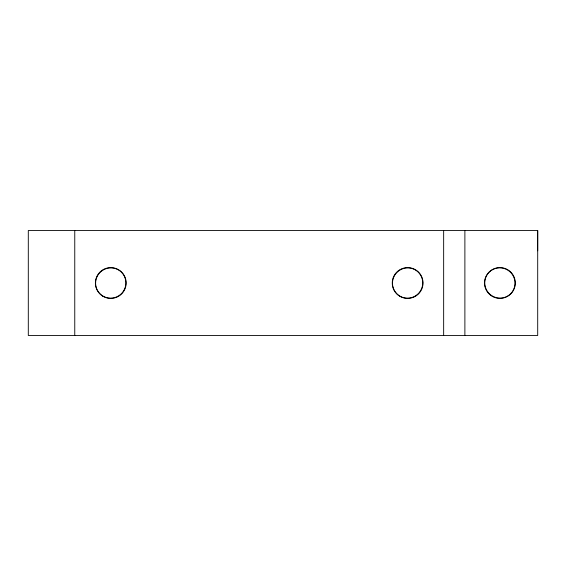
<?xml version="1.0" encoding="UTF-8"?>
<svg xmlns="http://www.w3.org/2000/svg" width="566" height="566" viewBox="0 0 566 566"><rect width="100%" height="100%" fill="white"/><g stroke="black" fill="none" stroke-linecap="round" stroke-linejoin="round"><path stroke-width="0.85" d="M537.7 250.809L537.7 230.518L28.3 230.518L28.3 335.482L537.7 335.482L537.7 230.518M464.884 230.518L464.884 335.482M443.652 230.518L443.652 335.482M74.762 230.518L74.762 335.482M491.154 295.657A15.395 15.395 0 0 0 515.258 284.252A15.395 15.395 0 0 0 493.326 269.083A15.395 15.395 0 0 0 491.154 295.657M102.524 295.997A15.395 15.395 0 0 0 126.154 283.651A15.395 15.395 0 0 0 103.649 269.352A15.395 15.395 0 0 0 102.524 295.997M399.943 296.329A15.395 15.395 0 0 0 423.035 283A15.395 15.395 0 0 0 399.943 269.671A15.395 15.395 0 0 0 399.943 296.329M411.454 297.638A15.225 15.063 -45 0 0 418.373 272.267A15.225 15.063 -45 0 0 393.002 279.194A15.225 15.063 -45 0 0 411.454 297.638M114.587 297.638A15.225 15.063 -45 0 0 121.506 272.267A15.225 15.063 -45 0 0 96.135 279.194A15.225 15.063 -45 0 0 114.587 297.638M485.281 286.813A15.218 15.063 45 0 0 510.645 293.733A15.218 15.063 45 0 0 503.726 268.362A15.218 15.063 45 0 0 485.281 286.813"/></g></svg>
